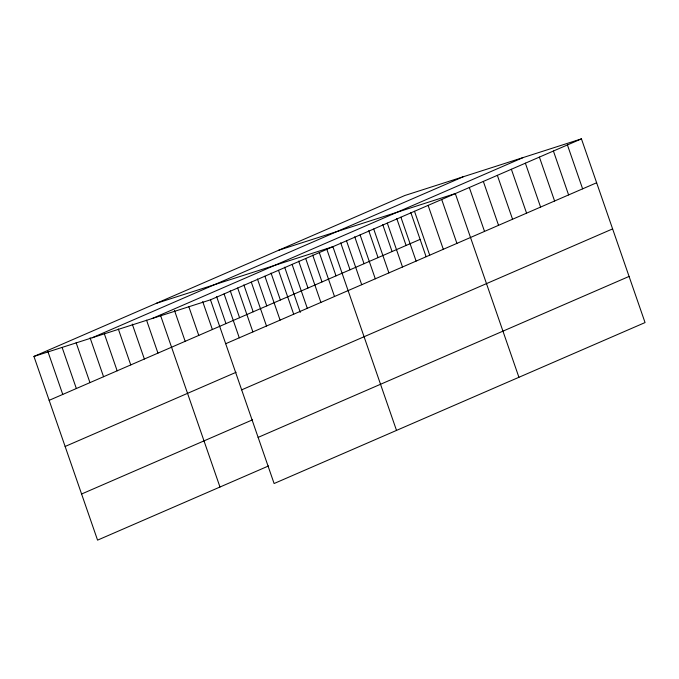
<?xml version="1.0" encoding="UTF-8"?>
<svg xmlns="http://www.w3.org/2000/svg" width="679" height="679" viewBox="0 0 679 679"><rect width="100%" height="100%" fill="white"/><g stroke="black" fill="none" stroke-linecap="round" stroke-linejoin="round"><path stroke-width="1.02" d="M268.553 465.947L97.564 540.136L33.95 356.433L404.896 195.476L581.436 138.864L645.05 322.567L274.104 483.524L210.482 299.812L581.436 138.864M92.208 337.752L463.154 176.795M152.232 318.502L523.178 157.545M49.151 400.33L420.106 239.381M225.691 343.718L596.637 182.761M65.125 446.468L236.122 372.279M241.665 389.856L612.611 228.899M81.59 494.006L252.58 419.809M258.122 437.386L629.077 276.429M278.78 250.203L455.312 193.583L518.926 377.295M156.365 303.318L332.897 246.698L396.511 430.41M33.95 356.433L210.482 299.812M567.423 144.941L582.624 188.847M553.41 151.018L568.612 194.924M539.398 157.104L554.599 201.009M525.376 163.181L540.586 207.087M511.363 169.266L526.573 213.164M497.351 175.343L512.56 219.249M483.338 181.42L498.539 225.326M469.325 187.506L484.526 231.412M441.706 199.49L456.916 243.388M428.109 205.389L443.311 249.295M414.504 211.288L429.714 255.194M410.778 212.442L426.098 256.679M400.907 217.195L416.108 261.092M396.757 218.519L406.093 245.458M387.302 223.094L402.511 267M382.744 224.596L392.072 251.544M373.705 228.993L388.906 272.899M368.731 230.682L378.059 257.621M360.099 234.9L375.3 278.797M354.718 236.759L364.046 263.698M346.502 240.799L361.703 284.705M340.705 242.844L350.033 269.784M326.692 248.921L336.02 275.861M319.3 252.605L334.501 296.502M312.679 254.998L322.007 281.946M305.694 258.504L320.895 302.41M298.667 261.084L307.994 288.023M292.097 264.403L307.298 308.308M284.654 267.161L300.305 312.365M278.492 270.31L293.693 314.207M271.048 273.068L280.376 300.008M264.895 276.209L280.096 320.115M257.451 278.967L266.779 305.906M251.289 282.108L266.491 326.013M243.846 284.866L253.174 311.805M237.684 288.015L252.894 331.912M230.249 290.773L239.577 317.713M224.087 293.914L239.288 337.819M216.643 296.672L225.971 323.611M202.698 301.578L212.374 329.51M188.754 306.475L198.769 335.418M174.461 310.388L185.172 341.316M160.507 315.285L219.979 487.021M146.562 320.191L157.961 353.122M132.269 324.095L144.364 359.021M118.324 329.001L130.758 364.92M104.379 333.907L117.161 370.827M90.086 337.811L103.556 376.726M76.133 342.717L89.959 382.625M62.188 347.623L76.354 388.532M47.895 351.527L62.757 394.431"/></g></svg>
